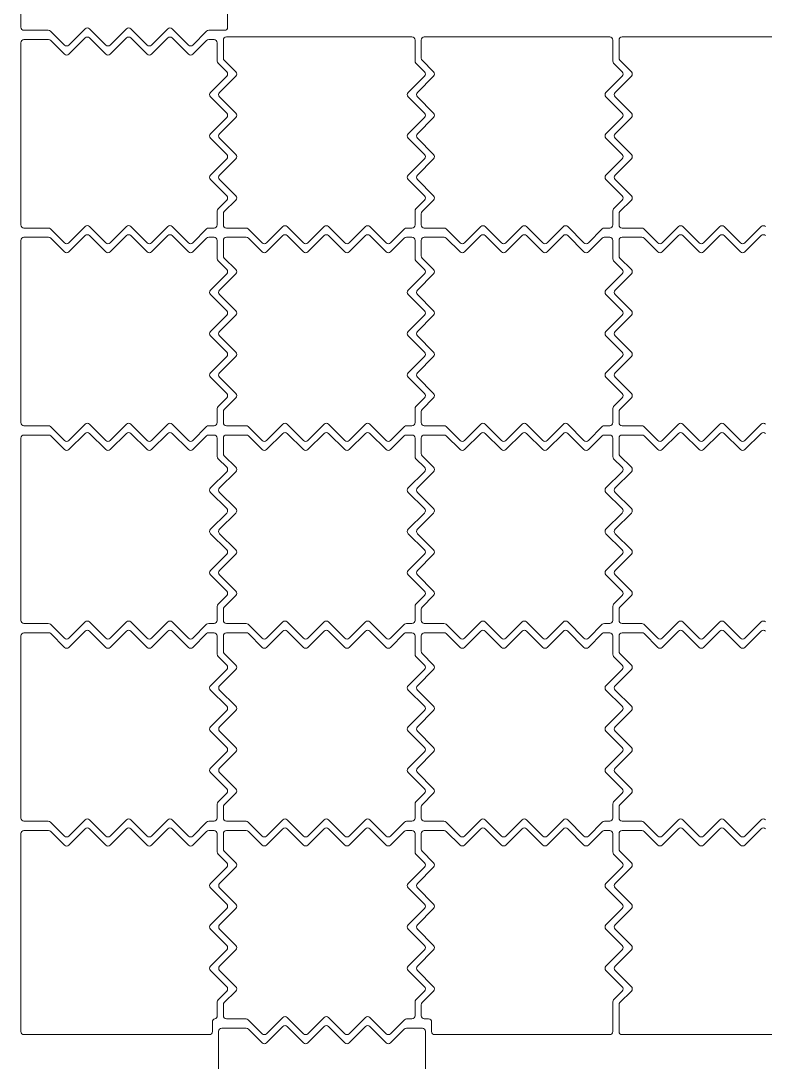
# Model space of a CAD drawing. Header units: millimetres. Extents: x 617 to 646, y 108 to 134.7.
# Drawn here: x 617.12 to 624.32, y 118.99 to 129.07 of the extents above; entities that cross this region are included whole.
import ezdxf

# ---------------------------------------------------------------- set-up
doc = ezdxf.new("R2010")
doc.units = ezdxf.units.MM
doc.layers.add('RCK_钼铝钼_MASK', color=1, linetype='Continuous', lineweight=13)

msp = doc.modelspace()

# ---------------------------------------------------------------- linework, layer by layer
at = {"layer": 'RCK_钼铝钼_MASK'}
for points in [[(617.117, 130.777), (617.117, 129.012, 0.414214), (617.147, 128.982), (617.383, 128.982, -0.198912), (617.405, 128.973), (617.539, 128.839, 0.414214), (617.582, 128.839), (617.739, 128.996, -0.414214), (617.782, 128.996), (617.939, 128.839, 0.414214), (617.982, 128.839), (618.139, 128.996, -0.414214), (618.182, 128.996), (618.339, 128.839, 0.414214), (618.382, 128.839), (618.539, 128.996, -0.414214), (618.582, 128.996), (618.739, 128.839, 0.414214), (618.782, 128.839), (618.916, 128.973, -0.198912), (618.937, 128.982), (619.089, 128.982, 0.414214), (619.119, 129.012), (619.119, 130.777, 0.414214)], [(624.732, 128.917), (622.938, 128.917, 0.414214), (622.908, 128.887), (622.908, 128.712, 0.198912), (622.916, 128.691), (623.028, 128.58, -0.414214), (623.028, 128.537), (622.87, 128.38, 0.414214), (622.87, 128.337), (623.028, 128.18, -0.414214), (623.028, 128.137), (622.87, 127.98, 0.414214), (622.87, 127.937), (623.028, 127.78, -0.414214), (623.028, 127.737), (622.87, 127.58, 0.414214), (622.87, 127.537), (623.028, 127.38, -0.414214), (623.028, 127.337), (622.916, 127.226, 0.198912), (622.908, 127.204), (622.908, 127.097, 0.414214), (622.938, 127.067), (623.128, 127.067, -0.198912), (623.149, 127.058), (623.284, 126.924, 0.414214), (623.326, 126.924), (623.484, 127.081, -0.414214), (623.526, 127.081), (623.684, 126.924, 0.414214), (623.726, 126.924), (623.884, 127.081, -0.414214), (623.926, 127.081), (624.084, 126.924, 0.414214), (624.126, 126.924), (624.284, 127.081, -0.414214), (624.326, 127.081)], [(624.326, 126.993, 0.414214), (624.284, 126.993), (624.126, 126.836, -0.414214), (624.084, 126.836), (623.926, 126.993, 0.414214), (623.884, 126.993), (623.726, 126.836, -0.414214), (623.684, 126.836), (623.526, 126.993, 0.414214), (623.484, 126.993), (623.326, 126.836, -0.414214), (623.284, 126.836), (623.151, 126.968, 0.198912), (623.13, 126.977), (622.938, 126.977, 0.414214), (622.908, 126.947), (622.908, 126.798, 0.198912), (622.916, 126.776), (623.028, 126.665, -0.414214), (623.028, 126.622), (622.87, 126.465, 0.414214), (622.87, 126.422), (623.028, 126.265, -0.414214), (623.028, 126.222), (622.87, 126.065, 0.414214), (622.87, 126.022), (623.028, 125.865, -0.414214), (623.028, 125.822), (622.87, 125.665, 0.414214), (622.87, 125.622), (623.028, 125.465, -0.414214), (623.028, 125.422), (622.916, 125.311, 0.198912), (622.908, 125.29), (622.908, 125.182, 0.414214), (622.938, 125.152), (623.128, 125.152, -0.198912), (623.149, 125.144), (623.284, 125.009, 0.414214), (623.326, 125.009), (623.484, 125.167, -0.414214), (623.526, 125.167), (623.684, 125.009, 0.414214), (623.726, 125.009), (623.884, 125.167, -0.414214), (623.926, 125.167), (624.084, 125.009, 0.414214), (624.126, 125.009), (624.284, 125.167, -0.414214), (624.326, 125.167)], [(624.326, 125.078, 0.414214), (624.284, 125.078), (624.126, 124.921, -0.414214), (624.084, 124.921), (623.926, 125.078, 0.414214), (623.884, 125.078), (623.726, 124.921, -0.414214), (623.684, 124.921), (623.526, 125.078, 0.414214), (623.484, 125.078), (623.326, 124.921, -0.414214), (623.284, 124.921), (623.151, 125.054, 0.198912), (623.13, 125.062), (622.938, 125.062, 0.414214), (622.908, 125.032), (622.908, 124.883, 0.198912), (622.916, 124.861), (623.028, 124.75, -0.414214), (623.028, 124.707), (622.87, 124.55, 0.414214), (622.87, 124.507), (623.028, 124.35, -0.414214), (623.028, 124.307), (622.87, 124.15, 0.414214), (622.87, 124.107), (623.028, 123.95, -0.414214), (623.028, 123.907), (622.87, 123.75, 0.414214), (622.87, 123.707), (623.028, 123.55, -0.414214), (623.028, 123.507), (622.916, 123.396, 0.198912), (622.908, 123.375), (622.908, 123.267, 0.414214), (622.938, 123.237), (623.128, 123.237, -0.198912), (623.149, 123.229), (623.284, 123.094, 0.414214), (623.326, 123.094), (623.484, 123.252, -0.414214), (623.526, 123.252), (623.684, 123.094, 0.414214), (623.726, 123.094), (623.884, 123.252, -0.414214), (623.926, 123.252), (624.084, 123.094, 0.414214), (624.126, 123.094), (624.284, 123.252, -0.414214), (624.326, 123.252)], [(624.326, 123.163, 0.414214), (624.284, 123.163), (624.126, 123.006, -0.414214), (624.084, 123.006), (623.926, 123.163, 0.414214), (623.884, 123.163), (623.726, 123.006, -0.414214), (623.684, 123.006), (623.526, 123.163, 0.414214), (623.484, 123.163), (623.326, 123.006, -0.414214), (623.284, 123.006), (623.151, 123.139, 0.198912), (623.13, 123.147), (622.938, 123.147, 0.414214), (622.908, 123.117), (622.908, 122.968, 0.198912), (622.916, 122.947), (623.028, 122.835, -0.414214), (623.028, 122.793), (622.87, 122.635, 0.414214), (622.87, 122.593), (623.028, 122.435, -0.414214), (623.028, 122.393), (622.87, 122.235, 0.414214), (622.87, 122.193), (623.028, 122.035, -0.414214), (623.028, 121.993), (622.87, 121.835, 0.414214), (622.87, 121.793), (623.028, 121.635, -0.414214), (623.028, 121.593), (622.916, 121.481, 0.198912), (622.908, 121.46), (622.908, 121.353, 0.414214), (622.938, 121.323), (623.128, 121.323, -0.198912), (623.149, 121.314), (623.284, 121.179, 0.414214), (623.326, 121.179), (623.484, 121.337, -0.414214), (623.526, 121.337), (623.684, 121.179, 0.414214), (623.726, 121.179), (623.884, 121.337, -0.414214), (623.926, 121.337), (624.084, 121.179, 0.414214), (624.126, 121.179), (624.284, 121.337, -0.414214), (624.326, 121.337)], [(624.732, 119.256), (622.938, 119.256, -0.414214), (622.908, 119.286), (622.908, 119.545, -0.198912), (622.916, 119.566), (623.028, 119.678, 0.414214), (623.028, 119.72), (622.87, 119.878, -0.414214), (622.87, 119.92), (623.028, 120.078, 0.414214), (623.028, 120.12), (622.87, 120.278, -0.414214), (622.87, 120.32), (623.028, 120.478, 0.414214), (623.028, 120.52), (622.87, 120.678, -0.414214), (622.87, 120.72), (623.028, 120.878, 0.414214), (623.028, 120.92), (622.916, 121.032, -0.198912), (622.908, 121.053), (622.908, 121.203, -0.414214), (622.938, 121.233), (623.13, 121.233, -0.198912), (623.151, 121.224), (623.284, 121.091, 0.414214), (623.326, 121.091), (623.484, 121.249, -0.414214), (623.526, 121.249), (623.684, 121.091, 0.414214), (623.726, 121.091), (623.884, 121.249, -0.414214), (623.926, 121.249), (624.084, 121.091, 0.414214), (624.126, 121.091), (624.284, 121.249, -0.414214), (624.326, 121.249)], [(621.034, 117.523), (621.034, 119.288, 0.414214), (621.004, 119.318), (620.85, 119.318, 0.198912), (620.829, 119.309), (620.696, 119.176, -0.414214), (620.654, 119.176), (620.496, 119.334, 0.414214), (620.454, 119.334), (620.296, 119.176, -0.414214), (620.254, 119.176), (620.096, 119.334, 0.414214), (620.054, 119.334), (619.896, 119.176, -0.414214), (619.854, 119.176), (619.696, 119.334, 0.414214), (619.654, 119.334), (619.496, 119.176, -0.414214), (619.454, 119.176), (619.321, 119.309, 0.198912), (619.3, 119.318), (619.062, 119.318, 0.414214), (619.032, 119.288), (619.032, 117.523, 0.414214)]]:
    msp.add_lwpolyline(points, format="xyb", dxfattribs=at)
for points in [[(618.382, 126.924), (618.539, 127.081, -0.414214), (618.582, 127.081), (618.739, 126.924, 0.414214), (618.782, 126.924), (618.916, 127.058, -0.198912), (618.937, 127.067), (618.988, 127.067, 0.414214), (619.018, 127.097), (619.018, 127.233, -0.198912), (619.027, 127.254), (619.11, 127.337, 0.414214), (619.11, 127.38), (618.952, 127.537, -0.414214), (618.952, 127.58), (619.11, 127.737, 0.414214), (619.11, 127.78), (618.952, 127.937, -0.414214), (618.952, 127.98), (619.11, 128.137, 0.414214), (619.11, 128.18), (618.952, 128.337, -0.414214), (618.952, 128.38), (619.11, 128.537, 0.414214), (619.11, 128.58), (619.027, 128.663, -0.198912), (619.018, 128.684), (619.018, 128.862, 0.414214), (618.988, 128.892), (618.936, 128.892, 0.198912), (618.914, 128.883), (618.782, 128.75, -0.414214), (618.739, 128.75), (618.582, 128.908, 0.414214), (618.539, 128.908), (618.382, 128.75, -0.414214), (618.339, 128.75), (618.182, 128.908, 0.414214), (618.139, 128.908), (617.982, 128.75, -0.414214), (617.939, 128.75), (617.782, 128.908, 0.414214), (617.739, 128.908), (617.582, 128.75, -0.414214), (617.539, 128.75), (617.406, 128.883, 0.198912), (617.385, 128.892), (617.147, 128.892, 0.414214), (617.117, 128.862), (617.117, 127.097, 0.414214), (617.147, 127.067), (617.383, 127.067, -0.198912), (617.405, 127.058), (617.539, 126.924, 0.414214), (617.582, 126.924), (617.739, 127.081, -0.414214), (617.782, 127.081), (617.939, 126.924, 0.414214), (617.982, 126.924), (618.139, 127.081, -0.414214), (618.182, 127.081), (618.339, 126.924, 0.414214)], [(619.696, 127.081), (619.854, 126.924, 0.414214), (619.896, 126.924), (620.054, 127.081, -0.414214), (620.096, 127.081), (620.254, 126.924, 0.414214), (620.296, 126.924), (620.454, 127.081, -0.414214), (620.496, 127.081), (620.654, 126.924, 0.414214), (620.696, 126.924), (620.831, 127.058, -0.198912), (620.852, 127.067), (620.903, 127.067, 0.414214), (620.933, 127.097), (620.933, 127.233, -0.198912), (620.942, 127.254), (621.025, 127.337, 0.414214), (621.025, 127.38), (620.867, 127.537, -0.414214), (620.867, 127.58), (621.025, 127.737, 0.414214), (621.025, 127.78), (620.867, 127.937, -0.414214), (620.867, 127.98), (621.025, 128.137, 0.414214), (621.025, 128.18), (620.867, 128.337, -0.414214), (620.867, 128.38), (621.025, 128.537, 0.414214), (621.025, 128.58), (620.942, 128.663, -0.198912), (620.933, 128.684), (620.933, 128.887, 0.414214), (620.903, 128.917), (619.108, 128.917, 0.414214), (619.078, 128.887), (619.078, 128.712, 0.198912), (619.087, 128.691), (619.198, 128.58, -0.414214), (619.198, 128.537), (619.041, 128.38, 0.414214), (619.041, 128.337), (619.198, 128.18, -0.414214), (619.198, 128.137), (619.041, 127.98, 0.414214), (619.041, 127.937), (619.198, 127.78, -0.414214), (619.198, 127.737), (619.041, 127.58, 0.414214), (619.041, 127.537), (619.198, 127.38, -0.414214), (619.198, 127.337), (619.087, 127.226, 0.198912), (619.078, 127.204), (619.078, 127.097, 0.414214), (619.108, 127.067), (619.298, 127.067, -0.198912), (619.319, 127.058), (619.454, 126.924, 0.414214), (619.496, 126.924), (619.654, 127.081, -0.414214)], [(621.611, 127.081), (621.769, 126.924, 0.414214), (621.811, 126.924), (621.969, 127.081, -0.414214), (622.011, 127.081), (622.169, 126.924, 0.414214), (622.211, 126.924), (622.369, 127.081, -0.414214), (622.411, 127.081), (622.569, 126.924, 0.414214), (622.611, 126.924), (622.746, 127.058, -0.198912), (622.767, 127.067), (622.818, 127.067, 0.414214), (622.848, 127.097), (622.848, 127.233, -0.198912), (622.856, 127.254), (622.94, 127.337, 0.414214), (622.94, 127.38), (622.782, 127.537, -0.414214), (622.782, 127.58), (622.94, 127.737, 0.414214), (622.94, 127.78), (622.782, 127.937, -0.414214), (622.782, 127.98), (622.94, 128.137, 0.414214), (622.94, 128.18), (622.782, 128.337, -0.414214), (622.782, 128.38), (622.94, 128.537, 0.414214), (622.94, 128.58), (622.856, 128.663, -0.198912), (622.848, 128.684), (622.848, 128.887, 0.414214), (622.818, 128.917), (621.023, 128.917, 0.414214), (620.993, 128.887), (620.993, 128.712, 0.198912), (621.002, 128.691), (621.113, 128.58, -0.414214), (621.113, 128.537), (620.956, 128.38, 0.414214), (620.956, 128.337), (621.113, 128.18, -0.414214), (621.113, 128.137), (620.956, 127.98, 0.414214), (620.956, 127.937), (621.113, 127.78, -0.414214), (621.113, 127.737), (620.956, 127.58, 0.414214), (620.956, 127.537), (621.113, 127.38, -0.414214), (621.113, 127.337), (621.002, 127.226, 0.198912), (620.993, 127.204), (620.993, 127.097, 0.414214), (621.023, 127.067), (621.213, 127.067, -0.198912), (621.234, 127.058), (621.369, 126.924, 0.414214), (621.411, 126.924), (621.569, 127.081, -0.414214)], [(618.382, 125.009), (618.539, 125.167, -0.414214), (618.582, 125.167), (618.739, 125.009, 0.414214), (618.782, 125.009), (618.916, 125.144, -0.198912), (618.937, 125.152), (618.988, 125.152, 0.414214), (619.018, 125.182), (619.018, 125.318, -0.198912), (619.027, 125.339), (619.11, 125.422, 0.414214), (619.11, 125.465), (618.952, 125.622, -0.414214), (618.952, 125.665), (619.11, 125.822, 0.414214), (619.11, 125.865), (618.952, 126.022, -0.414214), (618.952, 126.065), (619.11, 126.222, 0.414214), (619.11, 126.265), (618.952, 126.422, -0.414214), (618.952, 126.465), (619.11, 126.622, 0.414214), (619.11, 126.665), (619.027, 126.748, -0.198912), (619.018, 126.769), (619.018, 126.947, 0.414214), (618.988, 126.977), (618.936, 126.977, 0.198912), (618.914, 126.968), (618.782, 126.836, -0.414214), (618.739, 126.836), (618.582, 126.993, 0.414214), (618.539, 126.993), (618.382, 126.836, -0.414214), (618.339, 126.836), (618.182, 126.993, 0.414214), (618.139, 126.993), (617.982, 126.836, -0.414214), (617.939, 126.836), (617.782, 126.993, 0.414214), (617.739, 126.993), (617.582, 126.836, -0.414214), (617.539, 126.836), (617.406, 126.968, 0.198912), (617.385, 126.977), (617.147, 126.977, 0.414214), (617.117, 126.947), (617.117, 125.182, 0.414214), (617.147, 125.152), (617.383, 125.152, -0.198912), (617.405, 125.144), (617.539, 125.009, 0.414214), (617.582, 125.009), (617.739, 125.167, -0.414214), (617.782, 125.167), (617.939, 125.009, 0.414214), (617.982, 125.009), (618.139, 125.167, -0.414214), (618.182, 125.167), (618.339, 125.009, 0.414214)], [(619.078, 125.29), (619.078, 125.182, 0.414214), (619.108, 125.152), (619.298, 125.152, -0.198912), (619.319, 125.144), (619.454, 125.009, 0.414214), (619.496, 125.009), (619.654, 125.167, -0.414214), (619.696, 125.167), (619.854, 125.009, 0.414214), (619.896, 125.009), (620.054, 125.167, -0.414214), (620.096, 125.167), (620.254, 125.009, 0.414214), (620.296, 125.009), (620.454, 125.167, -0.414214), (620.496, 125.167), (620.654, 125.009, 0.414214), (620.696, 125.009), (620.831, 125.144, -0.198912), (620.852, 125.152), (620.903, 125.152, 0.414214), (620.933, 125.182), (620.933, 125.318, -0.198912), (620.942, 125.339), (621.025, 125.422, 0.414214), (621.025, 125.465), (620.867, 125.622, -0.414214), (620.867, 125.665), (621.025, 125.822, 0.414214), (621.025, 125.865), (620.867, 126.022, -0.414214), (620.867, 126.065), (621.025, 126.222, 0.414214), (621.025, 126.265), (620.867, 126.422, -0.414214), (620.867, 126.465), (621.025, 126.622, 0.414214), (621.025, 126.665), (620.942, 126.748, -0.198912), (620.933, 126.769), (620.933, 126.947, 0.414214), (620.903, 126.977), (620.85, 126.977, 0.198912), (620.829, 126.968), (620.696, 126.836, -0.414214), (620.654, 126.836), (620.496, 126.993, 0.414214), (620.454, 126.993), (620.296, 126.836, -0.414214), (620.254, 126.836), (620.096, 126.993, 0.414214), (620.054, 126.993), (619.896, 126.836, -0.414214), (619.854, 126.836), (619.696, 126.993, 0.414214), (619.654, 126.993), (619.496, 126.836, -0.414214), (619.454, 126.836), (619.321, 126.968, 0.198912), (619.3, 126.977), (619.108, 126.977, 0.414214), (619.078, 126.947), (619.078, 126.798, 0.198912), (619.087, 126.776), (619.198, 126.665, -0.414214), (619.198, 126.622), (619.041, 126.465, 0.414214), (619.041, 126.422), (619.198, 126.265, -0.414214), (619.198, 126.222), (619.041, 126.065, 0.414214), (619.041, 126.022), (619.198, 125.865, -0.414214), (619.198, 125.822), (619.041, 125.665, 0.414214), (619.041, 125.622), (619.198, 125.465, -0.414214), (619.198, 125.422), (619.087, 125.311, 0.198912)], [(620.993, 125.29), (620.993, 125.182, 0.414214), (621.023, 125.152), (621.213, 125.152, -0.198912), (621.234, 125.144), (621.369, 125.009, 0.414214), (621.411, 125.009), (621.569, 125.167, -0.414214), (621.611, 125.167), (621.769, 125.009, 0.414214), (621.811, 125.009), (621.969, 125.167, -0.414214), (622.011, 125.167), (622.169, 125.009, 0.414214), (622.211, 125.009), (622.369, 125.167, -0.414214), (622.411, 125.167), (622.569, 125.009, 0.414214), (622.611, 125.009), (622.746, 125.144, -0.198912), (622.767, 125.152), (622.818, 125.152, 0.414214), (622.848, 125.182), (622.848, 125.318, -0.198912), (622.856, 125.339), (622.94, 125.422, 0.414214), (622.94, 125.465), (622.782, 125.622, -0.414214), (622.782, 125.665), (622.94, 125.822, 0.414214), (622.94, 125.865), (622.782, 126.022, -0.414214), (622.782, 126.065), (622.94, 126.222, 0.414214), (622.94, 126.265), (622.782, 126.422, -0.414214), (622.782, 126.465), (622.94, 126.622, 0.414214), (622.94, 126.665), (622.856, 126.748, -0.198912), (622.848, 126.769), (622.848, 126.947, 0.414214), (622.818, 126.977), (622.765, 126.977, 0.198912), (622.744, 126.968), (622.611, 126.836, -0.414214), (622.569, 126.836), (622.411, 126.993, 0.414214), (622.369, 126.993), (622.211, 126.836, -0.414214), (622.169, 126.836), (622.011, 126.993, 0.414214), (621.969, 126.993), (621.811, 126.836, -0.414214), (621.769, 126.836), (621.611, 126.993, 0.414214), (621.569, 126.993), (621.411, 126.836, -0.414214), (621.369, 126.836), (621.236, 126.968, 0.198912), (621.215, 126.977), (621.023, 126.977, 0.414214), (620.993, 126.947), (620.993, 126.798, 0.198912), (621.002, 126.776), (621.113, 126.665, -0.414214), (621.113, 126.622), (620.956, 126.465, 0.414214), (620.956, 126.422), (621.113, 126.265, -0.414214), (621.113, 126.222), (620.956, 126.065, 0.414214), (620.956, 126.022), (621.113, 125.865, -0.414214), (621.113, 125.822), (620.956, 125.665, 0.414214), (620.956, 125.622), (621.113, 125.465, -0.414214), (621.113, 125.422), (621.002, 125.311, 0.198912)], [(618.382, 123.094), (618.539, 123.252, -0.414214), (618.582, 123.252), (618.739, 123.094, 0.414214), (618.782, 123.094), (618.916, 123.229, -0.198912), (618.937, 123.237), (618.988, 123.237, 0.414214), (619.018, 123.267), (619.018, 123.403, -0.198912), (619.027, 123.424), (619.11, 123.507, 0.414214), (619.11, 123.55), (618.952, 123.707, -0.414214), (618.952, 123.75), (619.11, 123.907, 0.414214), (619.11, 123.95), (618.952, 124.107, -0.414214), (618.952, 124.15), (619.11, 124.307, 0.414214), (619.11, 124.35), (618.952, 124.507, -0.414214), (618.952, 124.55), (619.11, 124.707, 0.414214), (619.11, 124.75), (619.027, 124.833, -0.198912), (619.018, 124.854), (619.018, 125.032, 0.414214), (618.988, 125.062), (618.936, 125.062, 0.198912), (618.914, 125.054), (618.782, 124.921, -0.414214), (618.739, 124.921), (618.582, 125.078, 0.414214), (618.539, 125.078), (618.382, 124.921, -0.414214), (618.339, 124.921), (618.182, 125.078, 0.414214), (618.139, 125.078), (617.982, 124.921, -0.414214), (617.939, 124.921), (617.782, 125.078, 0.414214), (617.739, 125.078), (617.582, 124.921, -0.414214), (617.539, 124.921), (617.406, 125.054, 0.198912), (617.385, 125.062), (617.147, 125.062, 0.414214), (617.117, 125.032), (617.117, 123.267, 0.414214), (617.147, 123.237), (617.383, 123.237, -0.198912), (617.405, 123.229), (617.539, 123.094, 0.414214), (617.582, 123.094), (617.739, 123.252, -0.414214), (617.782, 123.252), (617.939, 123.094, 0.414214), (617.982, 123.094), (618.139, 123.252, -0.414214), (618.182, 123.252), (618.339, 123.094, 0.414214)], [(619.078, 123.375), (619.078, 123.267, 0.414214), (619.108, 123.237), (619.298, 123.237, -0.198912), (619.319, 123.229), (619.454, 123.094, 0.414214), (619.496, 123.094), (619.654, 123.252, -0.414214), (619.696, 123.252), (619.854, 123.094, 0.414214), (619.896, 123.094), (620.054, 123.252, -0.414214), (620.096, 123.252), (620.254, 123.094, 0.414214), (620.296, 123.094), (620.454, 123.252, -0.414214), (620.496, 123.252), (620.654, 123.094, 0.414214), (620.696, 123.094), (620.831, 123.229, -0.198912), (620.852, 123.237), (620.903, 123.237, 0.414214), (620.933, 123.267), (620.933, 123.403, -0.198912), (620.942, 123.424), (621.025, 123.507, 0.414214), (621.025, 123.55), (620.867, 123.707, -0.414214), (620.867, 123.75), (621.025, 123.907, 0.414214), (621.025, 123.95), (620.867, 124.107, -0.414214), (620.867, 124.15), (621.025, 124.307, 0.414214), (621.025, 124.35), (620.867, 124.507, -0.414214), (620.867, 124.55), (621.025, 124.707, 0.414214), (621.025, 124.75), (620.942, 124.833, -0.198912), (620.933, 124.854), (620.933, 125.032, 0.414214), (620.903, 125.062), (620.85, 125.062, 0.198912), (620.829, 125.054), (620.696, 124.921, -0.414214), (620.654, 124.921), (620.496, 125.078, 0.414214), (620.454, 125.078), (620.296, 124.921, -0.414214), (620.254, 124.921), (620.096, 125.078, 0.414214), (620.054, 125.078), (619.896, 124.921, -0.414214), (619.854, 124.921), (619.696, 125.078, 0.414214), (619.654, 125.078), (619.496, 124.921, -0.414214), (619.454, 124.921), (619.321, 125.054, 0.198912), (619.3, 125.062), (619.108, 125.062, 0.414214), (619.078, 125.032), (619.078, 124.883, 0.198912), (619.087, 124.861), (619.198, 124.75, -0.414214), (619.198, 124.707), (619.041, 124.55, 0.414214), (619.041, 124.507), (619.198, 124.35, -0.414214), (619.198, 124.307), (619.041, 124.15, 0.414214), (619.041, 124.107), (619.198, 123.95, -0.414214), (619.198, 123.907), (619.041, 123.75, 0.414214), (619.041, 123.707), (619.198, 123.55, -0.414214), (619.198, 123.507), (619.087, 123.396, 0.198912)], [(620.993, 123.375), (620.993, 123.267, 0.414214), (621.023, 123.237), (621.213, 123.237, -0.198912), (621.234, 123.229), (621.369, 123.094, 0.414214), (621.411, 123.094), (621.569, 123.252, -0.414214), (621.611, 123.252), (621.769, 123.094, 0.414214), (621.811, 123.094), (621.969, 123.252, -0.414214), (622.011, 123.252), (622.169, 123.094, 0.414214), (622.211, 123.094), (622.369, 123.252, -0.414214), (622.411, 123.252), (622.569, 123.094, 0.414214), (622.611, 123.094), (622.746, 123.229, -0.198912), (622.767, 123.237), (622.818, 123.237, 0.414214), (622.848, 123.267), (622.848, 123.403, -0.198912), (622.856, 123.424), (622.94, 123.507, 0.414214), (622.94, 123.55), (622.782, 123.707, -0.414214), (622.782, 123.75), (622.94, 123.907, 0.414214), (622.94, 123.95), (622.782, 124.107, -0.414214), (622.782, 124.15), (622.94, 124.307, 0.414214), (622.94, 124.35), (622.782, 124.507, -0.414214), (622.782, 124.55), (622.94, 124.707, 0.414214), (622.94, 124.75), (622.856, 124.833, -0.198912), (622.848, 124.854), (622.848, 125.032, 0.414214), (622.818, 125.062), (622.765, 125.062, 0.198912), (622.744, 125.054), (622.611, 124.921, -0.414214), (622.569, 124.921), (622.411, 125.078, 0.414214), (622.369, 125.078), (622.211, 124.921, -0.414214), (622.169, 124.921), (622.011, 125.078, 0.414214), (621.969, 125.078), (621.811, 124.921, -0.414214), (621.769, 124.921), (621.611, 125.078, 0.414214), (621.569, 125.078), (621.411, 124.921, -0.414214), (621.369, 124.921), (621.236, 125.054, 0.198912), (621.215, 125.062), (621.023, 125.062, 0.414214), (620.993, 125.032), (620.993, 124.883, 0.198912), (621.002, 124.861), (621.113, 124.75, -0.414214), (621.113, 124.707), (620.956, 124.55, 0.414214), (620.956, 124.507), (621.113, 124.35, -0.414214), (621.113, 124.307), (620.956, 124.15, 0.414214), (620.956, 124.107), (621.113, 123.95, -0.414214), (621.113, 123.907), (620.956, 123.75, 0.414214), (620.956, 123.707), (621.113, 123.55, -0.414214), (621.113, 123.507), (621.002, 123.396, 0.198912)], [(618.382, 121.179), (618.539, 121.337, -0.414214), (618.582, 121.337), (618.739, 121.179, 0.414214), (618.782, 121.179), (618.916, 121.314, -0.198912), (618.937, 121.323), (618.988, 121.323, 0.414214), (619.018, 121.353), (619.018, 121.488, -0.198912), (619.027, 121.509), (619.11, 121.593, 0.414214), (619.11, 121.635), (618.952, 121.793, -0.414214), (618.952, 121.835), (619.11, 121.993, 0.414214), (619.11, 122.035), (618.952, 122.193, -0.414214), (618.952, 122.235), (619.11, 122.393, 0.414214), (619.11, 122.435), (618.952, 122.593, -0.414214), (618.952, 122.635), (619.11, 122.793, 0.414214), (619.11, 122.835), (619.027, 122.918, -0.198912), (619.018, 122.94), (619.018, 123.117, 0.414214), (618.988, 123.147), (618.936, 123.147, 0.198912), (618.914, 123.139), (618.782, 123.006, -0.414214), (618.739, 123.006), (618.582, 123.163, 0.414214), (618.539, 123.163), (618.382, 123.006, -0.414214), (618.339, 123.006), (618.182, 123.163, 0.414214), (618.139, 123.163), (617.982, 123.006, -0.414214), (617.939, 123.006), (617.782, 123.163, 0.414214), (617.739, 123.163), (617.582, 123.006, -0.414214), (617.539, 123.006), (617.406, 123.139, 0.198912), (617.385, 123.147), (617.147, 123.147, 0.414214), (617.117, 123.117), (617.117, 121.353, 0.414214), (617.147, 121.323), (617.383, 121.323, -0.198912), (617.405, 121.314), (617.539, 121.179, 0.414214), (617.582, 121.179), (617.739, 121.337, -0.414214), (617.782, 121.337), (617.939, 121.179, 0.414214), (617.982, 121.179), (618.139, 121.337, -0.414214), (618.182, 121.337), (618.339, 121.179, 0.414214)], [(619.078, 121.46), (619.078, 121.353, 0.414214), (619.108, 121.323), (619.298, 121.323, -0.198912), (619.319, 121.314), (619.454, 121.179, 0.414214), (619.496, 121.179), (619.654, 121.337, -0.414214), (619.696, 121.337), (619.854, 121.179, 0.414214), (619.896, 121.179), (620.054, 121.337, -0.414214), (620.096, 121.337), (620.254, 121.179, 0.414214), (620.296, 121.179), (620.454, 121.337, -0.414214), (620.496, 121.337), (620.654, 121.179, 0.414214), (620.696, 121.179), (620.831, 121.314, -0.198912), (620.852, 121.323), (620.903, 121.323, 0.414214), (620.933, 121.353), (620.933, 121.488, -0.198912), (620.942, 121.509), (621.025, 121.593, 0.414214), (621.025, 121.635), (620.867, 121.793, -0.414214), (620.867, 121.835), (621.025, 121.993, 0.414214), (621.025, 122.035), (620.867, 122.193, -0.414214), (620.867, 122.235), (621.025, 122.393, 0.414214), (621.025, 122.435), (620.867, 122.593, -0.414214), (620.867, 122.635), (621.025, 122.793, 0.414214), (621.025, 122.835), (620.942, 122.918, -0.198912), (620.933, 122.94), (620.933, 123.117, 0.414214), (620.903, 123.147), (620.85, 123.147, 0.198912), (620.829, 123.139), (620.696, 123.006, -0.414214), (620.654, 123.006), (620.496, 123.163, 0.414214), (620.454, 123.163), (620.296, 123.006, -0.414214), (620.254, 123.006), (620.096, 123.163, 0.414214), (620.054, 123.163), (619.896, 123.006, -0.414214), (619.854, 123.006), (619.696, 123.163, 0.414214), (619.654, 123.163), (619.496, 123.006, -0.414214), (619.454, 123.006), (619.321, 123.139, 0.198912), (619.3, 123.147), (619.108, 123.147, 0.414214), (619.078, 123.117), (619.078, 122.968, 0.198912), (619.087, 122.947), (619.198, 122.835, -0.414214), (619.198, 122.793), (619.041, 122.635, 0.414214), (619.041, 122.593), (619.198, 122.435, -0.414214), (619.198, 122.393), (619.041, 122.235, 0.414214), (619.041, 122.193), (619.198, 122.035, -0.414214), (619.198, 121.993), (619.041, 121.835, 0.414214), (619.041, 121.793), (619.198, 121.635, -0.414214), (619.198, 121.593), (619.087, 121.481, 0.198912)], [(620.993, 121.46), (620.993, 121.353, 0.414214), (621.023, 121.323), (621.213, 121.323, -0.198912), (621.234, 121.314), (621.369, 121.179, 0.414214), (621.411, 121.179), (621.569, 121.337, -0.414214), (621.611, 121.337), (621.769, 121.179, 0.414214), (621.811, 121.179), (621.969, 121.337, -0.414214), (622.011, 121.337), (622.169, 121.179, 0.414214), (622.211, 121.179), (622.369, 121.337, -0.414214), (622.411, 121.337), (622.569, 121.179, 0.414214), (622.611, 121.179), (622.746, 121.314, -0.198912), (622.767, 121.323), (622.818, 121.323, 0.414214), (622.848, 121.353), (622.848, 121.488, -0.198912), (622.856, 121.509), (622.94, 121.593, 0.414214), (622.94, 121.635), (622.782, 121.793, -0.414214), (622.782, 121.835), (622.94, 121.993, 0.414214), (622.94, 122.035), (622.782, 122.193, -0.414214), (622.782, 122.235), (622.94, 122.393, 0.414214), (622.94, 122.435), (622.782, 122.593, -0.414214), (622.782, 122.635), (622.94, 122.793, 0.414214), (622.94, 122.835), (622.856, 122.918, -0.198912), (622.848, 122.94), (622.848, 123.117, 0.414214), (622.818, 123.147), (622.765, 123.147, 0.198912), (622.744, 123.139), (622.611, 123.006, -0.414214), (622.569, 123.006), (622.411, 123.163, 0.414214), (622.369, 123.163), (622.211, 123.006, -0.414214), (622.169, 123.006), (622.011, 123.163, 0.414214), (621.969, 123.163), (621.811, 123.006, -0.414214), (621.769, 123.006), (621.611, 123.163, 0.414214), (621.569, 123.163), (621.411, 123.006, -0.414214), (621.369, 123.006), (621.236, 123.139, 0.198912), (621.215, 123.147), (621.023, 123.147, 0.414214), (620.993, 123.117), (620.993, 122.968, 0.198912), (621.002, 122.947), (621.113, 122.835, -0.414214), (621.113, 122.793), (620.956, 122.635, 0.414214), (620.956, 122.593), (621.113, 122.435, -0.414214), (621.113, 122.393), (620.956, 122.235, 0.414214), (620.956, 122.193), (621.113, 122.035, -0.414214), (621.113, 121.993), (620.956, 121.835, 0.414214), (620.956, 121.793), (621.113, 121.635, -0.414214), (621.113, 121.593), (621.002, 121.481, 0.198912)], [(618.539, 121.249), (618.382, 121.091, -0.414214), (618.339, 121.091), (618.182, 121.249, 0.414214), (618.139, 121.249), (617.982, 121.091, -0.414214), (617.939, 121.091), (617.782, 121.249, 0.414214), (617.739, 121.249), (617.582, 121.091, -0.414214), (617.539, 121.091), (617.406, 121.224, 0.198912), (617.385, 121.233), (617.147, 121.233, 0.414214), (617.117, 121.203), (617.117, 119.286, 0.414214), (617.147, 119.256), (618.942, 119.256, 0.414214), (618.972, 119.286), (618.972, 119.379, -0.346826), (618.995, 119.409, 0.346826), (619.018, 119.438), (619.018, 119.573, -0.198912), (619.027, 119.594), (619.11, 119.678, 0.414214), (619.11, 119.72), (618.952, 119.878, -0.414214), (618.952, 119.92), (619.11, 120.078, 0.414214), (619.11, 120.12), (618.952, 120.278, -0.414214), (618.952, 120.32), (619.11, 120.478, 0.414214), (619.11, 120.52), (618.952, 120.678, -0.414214), (618.952, 120.72), (619.11, 120.878, 0.414214), (619.11, 120.92), (619.027, 121.003, -0.198912), (619.018, 121.025), (619.018, 121.203, 0.414214), (618.988, 121.233), (618.936, 121.233, 0.198912), (618.914, 121.224), (618.782, 121.091, -0.414214), (618.739, 121.091), (618.582, 121.249, 0.414214)], [(619.078, 119.545), (619.078, 119.438, 0.414214), (619.108, 119.408), (619.298, 119.408, -0.198912), (619.319, 119.399), (619.454, 119.264, 0.414214), (619.496, 119.264), (619.654, 119.422, -0.414214), (619.696, 119.422), (619.854, 119.264, 0.414214), (619.896, 119.264), (620.054, 119.422, -0.414214), (620.096, 119.422), (620.254, 119.264, 0.414214), (620.296, 119.264), (620.454, 119.422, -0.414214), (620.496, 119.422), (620.654, 119.264, 0.414214), (620.696, 119.264), (620.831, 119.399, -0.198912), (620.852, 119.408), (620.903, 119.408, 0.414214), (620.933, 119.438), (620.933, 119.573, -0.198912), (620.942, 119.594), (621.025, 119.678, 0.414214), (621.025, 119.72), (620.867, 119.878, -0.414214), (620.867, 119.92), (621.025, 120.078, 0.414214), (621.025, 120.12), (620.867, 120.278, -0.414214), (620.867, 120.32), (621.025, 120.478, 0.414214), (621.025, 120.52), (620.867, 120.678, -0.414214), (620.867, 120.72), (621.025, 120.878, 0.414214), (621.025, 120.92), (620.942, 121.003, -0.198912), (620.933, 121.025), (620.933, 121.203, 0.414214), (620.903, 121.233), (620.85, 121.233, 0.198912), (620.829, 121.224), (620.696, 121.091, -0.414214), (620.654, 121.091), (620.496, 121.249, 0.414214), (620.454, 121.249), (620.296, 121.091, -0.414214), (620.254, 121.091), (620.096, 121.249, 0.414214), (620.054, 121.249), (619.896, 121.091, -0.414214), (619.854, 121.091), (619.696, 121.249, 0.414214), (619.654, 121.249), (619.496, 121.091, -0.414214), (619.454, 121.091), (619.321, 121.224, 0.198912), (619.3, 121.233), (619.108, 121.233, 0.414214), (619.078, 121.203), (619.078, 121.053, 0.198912), (619.087, 121.032), (619.198, 120.92, -0.414214), (619.198, 120.878), (619.041, 120.72, 0.414214), (619.041, 120.678), (619.198, 120.52, -0.414214), (619.198, 120.478), (619.041, 120.32, 0.414214), (619.041, 120.278), (619.198, 120.12, -0.414214), (619.198, 120.078), (619.041, 119.92, 0.414214), (619.041, 119.878), (619.198, 119.72, -0.414214), (619.198, 119.678), (619.087, 119.566, 0.198912)], [(621.215, 121.233, -0.198912), (621.236, 121.224), (621.369, 121.091, 0.414214), (621.411, 121.091), (621.569, 121.249, -0.414214), (621.611, 121.249), (621.769, 121.091, 0.414214), (621.811, 121.091), (621.969, 121.249, -0.414214), (622.011, 121.249), (622.169, 121.091, 0.414214), (622.211, 121.091), (622.369, 121.249, -0.414214), (622.411, 121.249), (622.569, 121.091, 0.414214), (622.611, 121.091), (622.744, 121.224, -0.198912), (622.765, 121.233), (622.818, 121.233, -0.414214), (622.848, 121.203), (622.848, 121.025, 0.198912), (622.856, 121.003), (622.94, 120.92, -0.414214), (622.94, 120.878), (622.782, 120.72, 0.414214), (622.782, 120.678), (622.94, 120.52, -0.414214), (622.94, 120.478), (622.782, 120.32, 0.414214), (622.782, 120.278), (622.94, 120.12, -0.414214), (622.94, 120.078), (622.782, 119.92, 0.414214), (622.782, 119.878), (622.94, 119.72, -0.414214), (622.94, 119.678), (622.856, 119.594, 0.198912), (622.848, 119.573), (622.848, 119.286, -0.414214), (622.818, 119.256), (621.124, 119.256, -0.414214), (621.094, 119.286), (621.094, 119.378, 0.414214), (621.064, 119.408), (621.023, 119.408, -0.414214), (620.993, 119.438), (620.993, 119.545, -0.198912), (621.002, 119.566), (621.113, 119.678, 0.414214), (621.113, 119.72), (620.956, 119.878, -0.414214), (620.956, 119.92), (621.113, 120.078, 0.414214), (621.113, 120.12), (620.956, 120.278, -0.414214), (620.956, 120.32), (621.113, 120.478, 0.414214), (621.113, 120.52), (620.956, 120.678, -0.414214), (620.956, 120.72), (621.113, 120.878, 0.414214), (621.113, 120.92), (621.002, 121.032, -0.198912), (620.993, 121.053), (620.993, 121.203, -0.414214), (621.023, 121.233)]]:
    msp.add_lwpolyline(points, format="xyb", close=True, dxfattribs=at)

doc.saveas('drawing.dxf')
